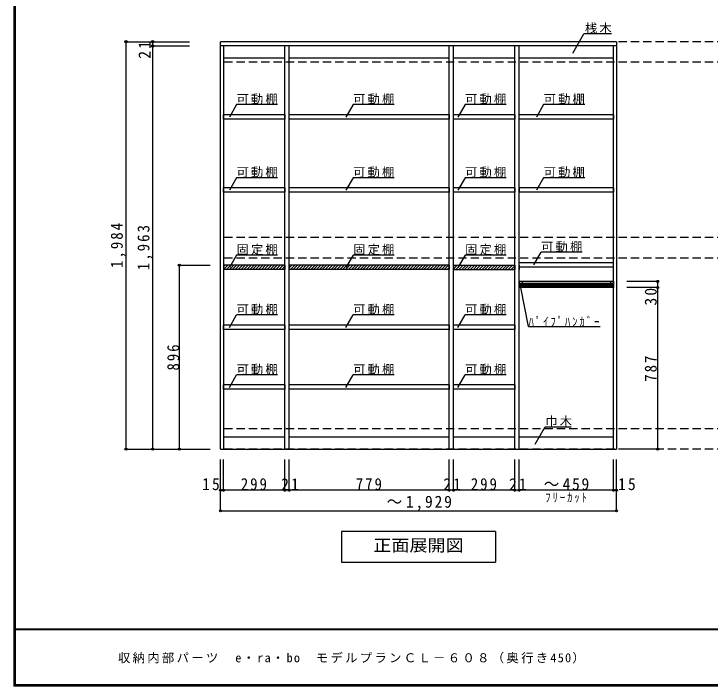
# Model space of a CAD drawing. Units: millimetres at full size, sheet at 1:20; some dimension numbers follow another scale. Extents: x -3922 to 3878, y -2932 to 2722.
# Drawn here: x -3922 to -532, y -2864 to 408 of the extents above; entities that cross this region are included whole.
import ezdxf
from ezdxf.enums import TextEntityAlignment as Align

# ---------------------------------------------------------------- set-up
doc = ezdxf.new("R2010")
doc.units = ezdxf.units.MM
doc.header["$LTSCALE"] = 20
doc.header["$PDMODE"] = 32
doc.header["$PDSIZE"] = 10
doc.linetypes.add('DASHED2', pattern=[3, 2, -1])
for name, color, linetype in [('0-2', 2, 'Continuous'), ('0-3_固定棚', 3, 'Continuous'), ('0-4_可動棚', 3, 'Continuous'), ('0-6_パイプハンガー', 7, 'Continuous'), ('0-7_桟木・巾木', 2, 'Continuous'), ('0-A_文字', 7, 'Continuous'), ('0-B_寸法', 7, 'Continuous'), ('0-C_ハッチ', 4, 'Continuous'), ('F-1_枠', 6, 'Continuous'), ('F-A_文字', 7, 'Continuous')]:
    doc.layers.add(name, color=color, linetype=linetype)
doc.styles.add('ＭＳ ゴシック', font='')
doc.styles.get('ＭＳ ゴシック').set_extended_font_data('MS Gothic')

msp = doc.modelspace()

# ---------------------------------------------------------------- linework, layer by layer
at = {"layer": '0-2', "color": 3}
for p, q in [((-2916.53, -1711.27), (-2916.53, 272.73)), ((-987.53, 272.73), (-2916.53, 272.73)), ((-987.53, 272.73), (-987.53, -1711.27)), ((-987.53, 251.73), (-2916.53, 251.73)), ((-2901.53, 251.73), (-2901.53, -1711.27)), ((-2602.53, -1711.27), (-2602.53, 251.73)), ((-2581.53, -1711.27), (-2581.53, 251.73)), ((-1802.53, -1711.27), (-1802.53, 251.73)), ((-1781.53, -1711.27), (-1781.53, 251.73)), ((-1482.53, -1711.27), (-1482.53, 251.73)), ((-1461.53, -1711.27), (-1461.53, 251.73)), ((-1002.53, -1711.27), (-1002.53, 251.73)), ((-2916.53, -1711.27), (-987.53, -1711.27))]:
    msp.add_line(p, q, dxfattribs=at)
at = {"layer": '0-3_固定棚'}
for p, q in [((-2901.53, -815.27), (-2901.53, -836.27)), ((-2602.53, -815.27), (-2901.53, -815.27)), ((-2602.53, -836.27), (-2901.53, -836.27)), ((-2602.53, -815.27), (-2602.53, -836.27)), ((-2581.53, -815.27), (-2581.53, -836.27)), ((-1802.53, -815.27), (-2581.53, -815.27)), ((-1802.53, -836.27), (-2581.53, -836.27)), ((-1802.53, -815.27), (-1802.53, -836.27)), ((-1781.53, -815.27), (-1781.53, -836.27)), ((-1781.53, -815.27), (-1482.53, -815.27)), ((-1781.53, -836.27), (-1482.53, -836.27)), ((-1482.53, -815.27), (-1482.53, -836.27)), ((-1461.53, -815.27), (-1461.53, -836.27)), ((-1002.53, -836.27), (-1002.53, -815.27))]:
    msp.add_line(p, q, dxfattribs=at)
at = {"layer": '0-4_可動棚'}
for p, q in [((-2901.53, -103.93), (-2901.53, -82.93)), ((-2602.53, -82.93), (-2901.53, -82.93)), ((-2581.53, -103.93), (-2581.53, -82.93)), ((-1802.53, -82.93), (-2581.53, -82.93)), ((-1802.53, -82.93), (-1802.53, -103.93)), ((-1781.53, -103.93), (-1781.53, -82.93)), ((-1482.53, -82.93), (-1781.53, -82.93)), ((-1002.53, -82.93), (-1461.53, -82.93)), ((-1461.53, -103.93), (-1461.53, -82.93)), ((-1802.53, -103.93), (-2581.53, -103.93)), ((-2602.53, -438.6), (-2901.53, -438.6)), ((-2901.53, -459.6), (-2901.53, -438.6)), ((-1802.53, -438.6), (-2581.53, -438.6)), ((-2581.53, -459.6), (-2581.53, -438.6)), ((-1802.53, -438.6), (-1802.53, -459.6)), ((-1482.53, -438.6), (-1781.53, -438.6)), ((-1781.53, -459.6), (-1781.53, -438.6)), ((-1482.53, -438.6), (-1482.53, -459.6)), ((-1002.53, -438.6), (-1002.53, -459.6)), ((-1802.53, -459.6), (-2581.53, -459.6)), ((-1482.53, -459.6), (-1781.53, -459.6)), ((-1002.53, -459.6), (-1461.53, -459.6)), ((-1461.53, -802.27), (-1002.53, -802.27)), ((-1461.53, -823.27), (-1002.53, -823.27)), ((-2602.53, -1106.93), (-2901.53, -1106.93)), ((-2901.53, -1127.93), (-2901.53, -1106.93)), ((-1802.53, -1106.93), (-2581.53, -1106.93)), ((-2581.53, -1127.93), (-2581.53, -1106.93)), ((-1781.53, -1127.93), (-1781.53, -1106.93)), ((-1482.53, -1106.93), (-1781.53, -1106.93)), ((-2602.53, -1398.6), (-2901.53, -1398.6)), ((-2901.53, -1419.6), (-2901.53, -1398.6)), ((-1802.53, -1398.6), (-2581.53, -1398.6)), ((-2581.53, -1419.6), (-2581.53, -1398.6)), ((-1781.53, -1419.6), (-1781.53, -1398.6)), ((-1482.53, -1398.6), (-1781.53, -1398.6))]:
    msp.add_line(p, q, dxfattribs=at)
for points in [[(-2602.53, -82.93), (-2602.53, -103.93), (-2901.53, -103.93)], [(-1482.53, -82.93), (-1482.53, -103.93), (-1781.53, -103.93)], [(-1002.53, -82.93), (-1002.53, -103.93), (-1461.53, -103.93)], [(-2602.53, -438.6), (-2602.53, -459.6), (-2901.53, -459.6)], [(-1002.53, -438.6), (-1461.53, -438.6), (-1461.53, -459.6)], [(-2602.53, -1106.93), (-2602.53, -1127.93), (-2901.53, -1127.93)], [(-1802.53, -1106.93), (-1802.53, -1127.93), (-2581.53, -1127.93)], [(-1482.53, -1106.93), (-1482.53, -1127.93), (-1781.53, -1127.93)], [(-2602.53, -1398.6), (-2602.53, -1419.6), (-2901.53, -1419.6)], [(-1802.53, -1398.6), (-1802.53, -1419.6), (-2581.53, -1419.6)], [(-1482.53, -1398.6), (-1482.53, -1419.6), (-1781.53, -1419.6)]]:
    msp.add_lwpolyline(points, dxfattribs=at)
at = {"layer": '0-6_パイプハンガー', "color": 3}
for p, q in [((-1002.53, -894.27), (-1461.53, -894.27)), ((-1461.53, -894.27), (-1461.53, -924.27)), ((-1002.53, -894.27), (-1002.53, -924.27)), ((-1002.53, -924.27), (-1461.53, -924.27))]:
    msp.add_line(p, q, dxfattribs=at)
at = {"layer": '0-6_パイプハンガー', "color": 4}
for p, q in [((-1461.53, -903.27), (-1002.53, -903.27)), ((-1461.53, -907.27), (-1002.53, -907.27)), ((-1461.53, -911.27), (-1002.53, -911.27)), ((-1461.53, -915.27), (-1002.53, -915.27))]:
    msp.add_line(p, q, dxfattribs=at)
at = {"layer": '0-6_パイプハンガー'}
for p, q in [((-1446.53, -894.27), (-1446.53, -924.27)), ((-1017.53, -894.27), (-1017.53, -924.27))]:
    msp.add_line(p, q, dxfattribs=at)
at = {"layer": '0-7_桟木・巾木', "color": 7}
for p, q in [((-2602.53, 191.73), (-2901.53, 191.73)), ((-1802.53, 191.73), (-2581.53, 191.73)), ((-1482.53, 191.73), (-1781.53, 191.73)), ((-1002.53, 191.73), (-1461.53, 191.73)), ((-2901.53, -1651.27), (-2602.53, -1651.27)), ((-2581.53, -1651.27), (-1802.53, -1651.27)), ((-1781.53, -1651.27), (-1482.53, -1651.27)), ((-1461.53, -1651.27), (-1002.53, -1651.27))]:
    msp.add_line(p, q, dxfattribs=at)
at = {"layer": '0-A_文字'}
for p, q in [((-1200.94, 216.5), (-1146.12, 311.47)), ((-1011.53, 311.47), (-1146.12, 311.47)), ((-1389.88, -813.33), (-1354.86, -752.68)), ((-1154.86, -752.68), (-1354.86, -752.68)), ((-1415.75, -1114.59), (-1452.83, -924.27)), ((-2873.06, -1118.46), (-2838.04, -1057.81)), ((-2638.04, -1057.81), (-2838.04, -1057.81)), ((-2305.14, -1118.46), (-2270.13, -1057.81)), ((-2070.13, -1057.81), (-2270.13, -1057.81)), ((-1760.07, -1118.46), (-1725.05, -1057.81)), ((-1525.05, -1057.81), (-1725.05, -1057.81)), ((-1415.75, -1114.59), (-1067.38, -1114.59)), ((-2873.06, -1410.13), (-2838.04, -1349.47)), ((-2638.04, -1349.47), (-2838.04, -1349.47)), ((-2305.14, -1410.13), (-2270.13, -1349.47)), ((-2070.13, -1349.47), (-2270.13, -1349.47)), ((-1760.07, -1410.13), (-1725.05, -1349.47)), ((-1525.05, -1349.47), (-1725.05, -1349.47)), ((-1383.34, -1686.83), (-1334.59, -1602.39)), ((-1334.59, -1602.39), (-1208.56, -1602.39)), ((-1577.03, -2111.27), (-1577.03, -2261.27)), ((-2327.03, -2261.27), (-1577.03, -2261.27))]:
    msp.add_line(p, q, dxfattribs=at)
for points in [[(-2638.04, -33.81), (-2838.04, -33.81), (-2873.06, -94.46)], [(-2070.13, -33.81), (-2270.13, -33.81), (-2305.14, -94.46)], [(-1525.05, -33.81), (-1725.05, -33.81), (-1760.07, -94.46)], [(-1142.53, -33.81), (-1342.53, -33.81), (-1377.54, -94.46)], [(-2638.04, -389.47), (-2838.04, -389.47), (-2873.06, -450.13)], [(-2070.13, -389.47), (-2270.13, -389.47), (-2305.14, -450.13)], [(-1525.05, -389.47), (-1725.05, -389.47), (-1760.07, -450.13)], [(-1142.53, -389.47), (-1342.53, -389.47), (-1377.54, -450.13)], [(-2638.04, -766.14), (-2838.04, -766.14), (-2873.06, -826.79)], [(-2070.13, -766.14), (-2270.13, -766.14), (-2305.14, -826.79)], [(-1525.05, -766.14), (-1725.05, -766.14), (-1760.07, -826.79)], [(-1577.03, -2111.27), (-2327.03, -2111.27), (-2327.03, -2261.27)]]:
    msp.add_lwpolyline(points, dxfattribs=at)
at = {"layer": '0-B_寸法', "color": 4}
for p, q in [((-3376.53, 272.73), (-3066.53, 272.73)), ((-3376.53, 272.73), (-3376.53, -1711.27)), ((-3246.53, 272.73), (-3246.53, -1711.27)), ((-3246.53, 251.73), (-3066.53, 251.73)), ((-3116.53, -815.27), (-2966.53, -815.27)), ((-3116.53, -1711.27), (-3116.53, -815.27)), ((-787.53, -894.27), (-937.53, -894.27)), ((-787.53, -894.27), (-787.53, -1711.27)), ((-787.53, -924.27), (-937.53, -924.27)), ((-787.53, -924.27), (-797.53, -924.27)), ((-3376.53, -1711.27), (-2966.53, -1711.27)), ((-787.53, -1711.27), (-937.53, -1711.27)), ((-787.53, -1711.27), (-797.53, -1711.27)), ((-2916.53, -2011.27), (-2916.53, -1761.27)), ((-2901.53, -1911.27), (-2901.53, -1761.27)), ((-2602.53, -1911.27), (-2602.53, -1761.27)), ((-2581.53, -1911.27), (-2581.53, -1761.27)), ((-1802.53, -1911.27), (-1802.53, -1761.27)), ((-1781.53, -1911.27), (-1781.53, -1761.27)), ((-1482.53, -1911.27), (-1482.53, -1761.27)), ((-1461.53, -1911.27), (-1461.53, -1761.27)), ((-1002.53, -1911.27), (-1002.53, -1761.27)), ((-987.53, -2011.27), (-987.53, -1761.27)), ((-987.53, -1911.27), (-2916.53, -1911.27)), ((-2916.53, -2011.27), (-987.53, -2011.27))]:
    msp.add_line(p, q, dxfattribs=at)
at = {"layer": '0-B_寸法', "color": 4, "linetype": 'DASHED2'}
for p, q in [((3082.47, 272.73), (-2916.53, 272.73)), ((3082.47, 172.73), (-2916.53, 172.73)), ((3082.47, -681.27), (-2916.53, -681.27)), ((3082.47, -781.27), (-2916.53, -781.27)), ((3082.47, -1611.27), (-2916.53, -1611.27)), ((3082.47, -1711.27), (-2916.53, -1711.27))]:
    msp.add_line(p, q, dxfattribs=at)
at = {"layer": '0-B_寸法'}
for p in [(-3376.53, 272.73), (-3246.53, 272.73), (-3246.53, 251.73), (-3116.53, -815.27), (-787.53, -894.27), (-787.53, -924.27), (-3376.53, -1711.27), (-3246.53, -1711.27), (-3116.53, -1711.27), (-787.53, -1711.27), (-2916.53, -1911.27), (-2901.53, -1911.27), (-2602.53, -1911.27), (-2581.53, -1911.27), (-1802.53, -1911.27), (-1781.53, -1911.27), (-1482.53, -1911.27), (-1461.53, -1911.27), (-1002.53, -1911.27), (-987.53, -1911.27), (-2916.53, -2011.27), (-987.53, -2011.27)]:
    msp.add_point(p, dxfattribs=at)
at = {"layer": '0-C_ハッチ'}
for p, q in [((-2901.53, -822.63), (-2894.17, -815.27)), ((-2901.03, -836.27), (-2880.03, -815.27)), ((-2886.88, -836.27), (-2865.88, -815.27)), ((-2872.74, -836.27), (-2851.74, -815.27)), ((-2858.6, -836.27), (-2837.6, -815.27)), ((-2844.46, -836.27), (-2823.46, -815.27)), ((-2830.32, -836.27), (-2809.32, -815.27)), ((-2816.17, -836.27), (-2795.17, -815.27)), ((-2802.03, -836.27), (-2781.03, -815.27)), ((-2787.89, -836.27), (-2766.89, -815.27)), ((-2773.75, -836.27), (-2752.75, -815.27)), ((-2759.61, -836.27), (-2738.61, -815.27)), ((-2745.46, -836.27), (-2724.46, -815.27)), ((-2731.32, -836.27), (-2710.32, -815.27)), ((-2717.18, -836.27), (-2696.18, -815.27)), ((-2703.04, -836.27), (-2682.04, -815.27)), ((-2688.89, -836.27), (-2667.89, -815.27)), ((-2674.75, -836.27), (-2653.75, -815.27)), ((-2660.61, -836.27), (-2639.61, -815.27)), ((-2646.47, -836.27), (-2625.47, -815.27)), ((-2632.33, -836.27), (-2611.33, -815.27)), ((-2618.18, -836.27), (-2602.53, -820.61)), ((-2604.04, -836.27), (-2602.53, -834.76)), ((-2581.53, -827.9), (-2568.9, -815.27)), ((-2575.76, -836.27), (-2554.76, -815.27)), ((-2561.62, -836.27), (-2540.62, -815.27)), ((-2547.47, -836.27), (-2526.47, -815.27)), ((-2533.33, -836.27), (-2512.33, -815.27)), ((-2519.19, -836.27), (-2498.19, -815.27)), ((-2505.05, -836.27), (-2484.05, -815.27)), ((-2490.9, -836.27), (-2469.9, -815.27)), ((-2476.76, -836.27), (-2455.76, -815.27)), ((-2462.62, -836.27), (-2441.62, -815.27)), ((-2448.48, -836.27), (-2427.48, -815.27)), ((-2434.34, -836.27), (-2413.34, -815.27)), ((-2420.19, -836.27), (-2399.19, -815.27)), ((-2406.05, -836.27), (-2385.05, -815.27)), ((-2391.91, -836.27), (-2370.91, -815.27)), ((-2377.77, -836.27), (-2356.77, -815.27)), ((-2363.63, -836.27), (-2342.63, -815.27)), ((-2349.48, -836.27), (-2328.48, -815.27)), ((-2335.34, -836.27), (-2314.34, -815.27)), ((-2321.2, -836.27), (-2300.2, -815.27)), ((-2307.06, -836.27), (-2286.06, -815.27)), ((-2292.91, -836.27), (-2271.91, -815.27)), ((-2278.77, -836.27), (-2257.77, -815.27)), ((-2264.63, -836.27), (-2243.63, -815.27)), ((-2250.49, -836.27), (-2229.49, -815.27)), ((-2236.35, -836.27), (-2215.35, -815.27)), ((-2222.2, -836.27), (-2201.2, -815.27)), ((-2208.06, -836.27), (-2187.06, -815.27)), ((-2193.92, -836.27), (-2172.92, -815.27)), ((-2179.78, -836.27), (-2158.78, -815.27)), ((-2165.64, -836.27), (-2144.64, -815.27)), ((-2151.49, -836.27), (-2130.49, -815.27)), ((-2137.35, -836.27), (-2116.35, -815.27)), ((-2123.21, -836.27), (-2102.21, -815.27)), ((-2109.07, -836.27), (-2088.07, -815.27)), ((-2094.92, -836.27), (-2073.92, -815.27)), ((-2080.78, -836.27), (-2059.78, -815.27)), ((-2066.64, -836.27), (-2045.64, -815.27)), ((-2052.5, -836.27), (-2031.5, -815.27)), ((-2038.36, -836.27), (-2017.36, -815.27)), ((-2024.21, -836.27), (-2003.21, -815.27)), ((-2010.07, -836.27), (-1989.07, -815.27)), ((-1995.93, -836.27), (-1974.93, -815.27)), ((-1981.79, -836.27), (-1960.79, -815.27)), ((-1967.65, -836.27), (-1946.65, -815.27)), ((-1953.5, -836.27), (-1932.5, -815.27)), ((-1939.36, -836.27), (-1918.36, -815.27)), ((-1925.22, -836.27), (-1904.22, -815.27)), ((-1911.08, -836.27), (-1890.08, -815.27)), ((-1896.93, -836.27), (-1875.93, -815.27)), ((-1882.79, -836.27), (-1861.79, -815.27)), ((-1868.65, -836.27), (-1847.65, -815.27)), ((-1854.51, -836.27), (-1833.51, -815.27)), ((-1840.37, -836.27), (-1819.37, -815.27)), ((-1826.22, -836.27), (-1805.22, -815.27)), ((-1812.08, -836.27), (-1802.53, -826.72)), ((-1781.53, -834), (-1762.8, -815.27)), ((-1781.53, -819.86), (-1776.94, -815.27)), ((-1769.66, -836.27), (-1748.66, -815.27)), ((-1755.51, -836.27), (-1734.51, -815.27)), ((-1741.37, -836.27), (-1720.37, -815.27)), ((-1727.23, -836.27), (-1706.23, -815.27)), ((-1713.09, -836.27), (-1692.09, -815.27)), ((-1698.94, -836.27), (-1677.94, -815.27)), ((-1684.8, -836.27), (-1663.8, -815.27)), ((-1670.66, -836.27), (-1649.66, -815.27)), ((-1656.52, -836.27), (-1635.52, -815.27)), ((-1642.38, -836.27), (-1621.38, -815.27)), ((-1628.23, -836.27), (-1607.23, -815.27)), ((-1614.09, -836.27), (-1593.09, -815.27)), ((-1599.95, -836.27), (-1578.95, -815.27)), ((-1585.81, -836.27), (-1564.81, -815.27)), ((-1571.67, -836.27), (-1550.67, -815.27)), ((-1557.52, -836.27), (-1536.52, -815.27)), ((-1543.38, -836.27), (-1522.38, -815.27)), ((-1529.24, -836.27), (-1508.24, -815.27)), ((-1515.1, -836.27), (-1494.1, -815.27)), ((-1500.95, -836.27), (-1482.53, -817.84)), ((-1486.81, -836.27), (-1482.53, -831.99))]:
    msp.add_line(p, q, dxfattribs=at)
at = {"layer": 'F-1_枠'}
for p, q in [((-3922.03, 2722.29), (-3922.03, -2864.37)), ((-3918.7, 2722.29), (-3918.7, -2864.37)), ((-3915.36, 2722.29), (-3915.36, -2864.37)), ((3877.97, -2587.71), (-3922.03, -2587.71)), ((3877.97, -2591.04), (-3922.03, -2591.04)), ((3877.97, -2857.71), (-3922.03, -2857.71)), ((3877.97, -2861.04), (-3922.03, -2861.04)), ((3877.97, -2864.37), (-3922.03, -2864.37))]:
    msp.add_line(p, q, dxfattribs=at)

# ---------------------------------------------------------------- texts
at = {"layer": '0-A_文字', "style": 'ＭＳ ゴシック', "width": 1.1}
msp.add_text('正面展開図', height=58.65, dxfattribs=at).set_placement((-2172.03, -2226.27), align=Align.BOTTOM_LEFT)
at = {"layer": '0-A_文字', "char_height": 43.99, "attachment_point": 7, "style": 'ＭＳ ゴシック'}
for s, insert in [('\\T1.17;桟木', (-1141.53, 311.47)), ('\\T1.17;可動棚', (-2838.04, -33.81)), ('\\T1.17;可動棚', (-2270.13, -33.81)), ('\\T1.17;可動棚', (-1725.05, -33.81)), ('\\T1.17;可動棚', (-1342.53, -33.81)), ('\\T1.17;可動棚', (-2838.04, -389.47)), ('\\T1.17;可動棚', (-2270.13, -389.47)), ('\\T1.17;可動棚', (-1725.05, -389.47)), ('\\T1.17;可動棚', (-1342.53, -389.47)), ('\\T1.17;固定棚', (-2838.04, -766.14)), ('\\T1.17;固定棚', (-2270.13, -766.14)), ('\\T1.17;固定棚', (-1725.05, -766.14)), ('\\T1.17;可動棚', (-1354.86, -752.68)), ('\\T1.17;可動棚', (-2838.04, -1057.81)), ('\\T1.17;可動棚', (-2270.13, -1057.81)), ('\\T1.17;可動棚', (-1725.05, -1057.81)), ('\\T1.39;\\W0.85;ﾊﾟｲﾌﾟﾊﾝｶﾞｰ', (-1415.75, -1114.59)), ('\\T1.17;可動棚', (-2838.04, -1349.47)), ('\\T1.17;可動棚', (-2270.13, -1349.47)), ('\\T1.17;可動棚', (-1725.05, -1349.47)), ('\\T1.17;巾木', (-1334.59, -1602.39)), ('\\T1.39;\\W0.85;ﾌﾘｰｶｯﾄ', (-1334.53, -1971.27))]:
    msp.add_mtext(s, dxfattribs=dict(at, insert=insert))
at = {"layer": '0-B_寸法', "char_height": 58.65, "attachment_point": 7, "rotation": 90, "style": 'ＭＳ ゴシック'}
for s, insert in [('\\T1.27;\\W0.95;21', (-3256.92, 189.55)), ('\\T1.28;\\W0.9;1,984', (-3376.92, -829.27)), ('\\T1.28;\\W0.9;1,963', (-3246.92, -839.77)), ('\\T1.27;\\W0.95;30', (-791.13, -1011.96)), ('\\T1.27;\\W0.9;896', (-3116.53, -1328.27)), ('\\T1.27;\\W0.9;787', (-791.13, -1382.7))]:
    msp.add_mtext(s, dxfattribs=dict(at, insert=insert))
at = {"layer": '0-B_寸法', "char_height": 58.65, "attachment_point": 7, "style": 'ＭＳ ゴシック'}
for s, insert in [('\\T1.27;\\W0.95;15', (-3005.74, -1911.27)), ('\\T1.27;\\W0.9;299', (-2817.03, -1911.27)), ('\\T1.27;\\W0.95;21', (-2620.83, -1911.27)), ('\\T1.27;\\W0.9;779', (-2257.03, -1911.27)), ('\\T1.27;\\W0.95;21', (-1831.17, -1911.27)), ('\\T1.27;\\W0.9;299', (-1697.03, -1911.27)), ('\\T1.27;\\W0.95;21', (-1510.85, -1911.27)), ('\\T1.21;\\W0.95;～459', (-1342.03, -1911.27)), ('\\T1.27;\\W0.95;15', (-980.18, -1911.27)), ('\\T1.23;\\W0.95;～1,929', (-2107.03, -2011.27))]:
    msp.add_mtext(s, dxfattribs=dict(at, insert=insert))
at = {"layer": 'F-A_文字', "insert": (-3415.36, -2754.37), "char_height": 43.99, "attachment_point": 7, "style": 'ＭＳ ゴシック'}
msp.add_mtext('\\T1.19;収納内部パーツ\u3000e・ra・bo\u3000モデルプランＣＬ－６０８（奥行き450）', dxfattribs=at)

doc.saveas('drawing.dxf')
